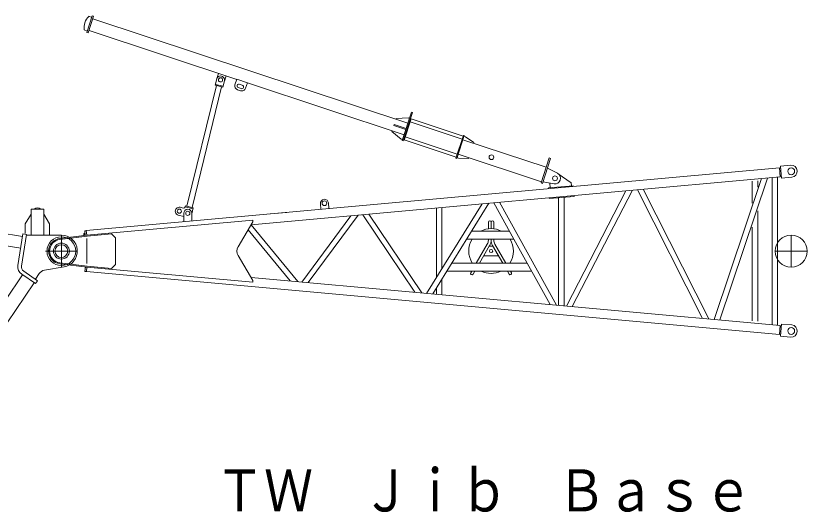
# Model space of a CAD drawing. Units: millimetres on the paper. Extents: x -420 to 420, y -297 to 297.
# Drawn here: x -46.6 to 36, y 146.5 to 198.3 of the extents above; entities that cross this region are included whole.
import ezdxf
from ezdxf.enums import TextEntityAlignment as Align

# ---------------------------------------------------------------- set-up
doc = ezdxf.new("R2010")
doc.units = ezdxf.units.MM
doc.linetypes.add('CHAIN1', pattern=[8, 5, -1, 1, -1])
doc.linetypes.add('DASHED_DOUBLE_DOTTED', pattern=[11, 6, -1.5, 0.25, -1.5, 0.25, -1.5])
doc.layers.add('0-0_0', color=7, linetype='Continuous', lineweight=18)
doc.styles.add('ＭＳ ゴシック', font='')
doc.styles.get('ＭＳ ゴシック').set_extended_font_data('MS Gothic')

msp = doc.modelspace()

# ---------------------------------------------------------------- linework, layer by layer
at = {"layer": '0-0_0'}
for p, q in [((-38.6, 198.279), (-39.176, 196.538)), ((-38.457, 198.231), (-39.033, 196.491)), ((-38.652, 198.12), (-38.974, 198.227)), ((-38.457, 198.231), (-38.6, 198.279)), ((-5.636, 187.073), (-38.541, 197.963)), ((-39.123, 196.696), (-39.446, 196.803)), ((-23.518, 191.652), (-38.94, 196.756)), ((-39.033, 196.491), (-39.176, 196.538)), ((-25.773, 191.029), (-25.61, 191.692)), ((-25.601, 191.723), (-25.418, 192.277)), ((-24.81, 191.462), (-24.626, 192.015)), ((-28.738, 178.405), (-25.644, 190.997)), ((-28.187, 178.269), (-25.094, 190.862)), ((-25.773, 191.029), (-24.964, 190.83)), ((-25.75, 191.126), (-24.94, 190.927)), ((-24.964, 190.83), (-24.801, 191.493)), ((-23.702, 191.095), (-23.513, 191.665)), ((-22.406, 191.299), (-23.513, 191.665)), ((-22.933, 191.034), (-23.249, 191.138)), ((-22.595, 190.729), (-22.406, 191.299)), ((-6.035, 185.866), (-22.41, 191.285)), ((-23.121, 190.464), (-23.438, 190.569)), ((-23.048, 190.685), (-23.364, 190.79)), ((-6.902, 187.492), (-6.875, 187.571)), ((-6.875, 187.571), (-5.626, 187.632)), ((-6.228, 185.283), (-5.26, 188.21)), ((-6.133, 185.251), (-5.165, 188.179)), ((-5.468, 187.58), (-5.627, 187.632)), ((-5.165, 188.179), (-5.26, 188.21)), ((-7.086, 186.936), (-7.117, 186.841)), ((-5.851, 186.422), (-7.117, 186.841)), ((-5.82, 186.517), (-7.086, 186.936)), ((-5.303, 187.522), (-5.374, 187.546)), ((-7.301, 186.285), (-7.327, 186.206)), ((-7.327, 186.206), (-6.361, 185.412)), ((-6.203, 185.36), (-6.361, 185.412)), ((-6.133, 185.251), (-6.228, 185.283)), ((-0.635, 183.432), (0.15, 185.805)), ((-0.54, 183.4), (0.245, 185.774)), ((0.104, 185.346), (8.791, 182.472)), ((0.15, 185.805), (0.245, 185.774)), ((0.219, 185.695), (0.377, 185.642)), ((1.238, 185.059), (0.377, 185.642)), ((1.212, 184.98), (1.238, 185.059)), ((-0.635, 183.432), (-0.54, 183.4)), ((-0.514, 183.479), (-0.356, 183.427)), ((-0.399, 183.828), (8.288, 180.953)), ((0.683, 183.382), (-0.356, 183.427)), ((0.683, 183.382), (0.709, 183.461)), ((8.251, 180.842), (9.115, 183.452)), ((9.258, 183.405), (9.115, 183.452)), ((8.394, 180.795), (9.258, 183.405)), ((33.255, 182.591), (34.317, 182.687)), ((-39.237, 175.862), (33.136, 182.423)), ((8.917, 182.377), (9.972, 181.846)), ((11.408, 180.86), (10.042, 181.804)), ((33.136, 182.423), (33.222, 181.474)), ((33.142, 182.362), (33.275, 182.374)), ((33.255, 182.591), (33.369, 181.33)), ((-22.02, 176.465), (33.222, 181.474)), ((8.446, 180.953), (9.61, 180.75)), ((26.334, 166.598), (31.283, 181.298)), ((26.915, 166.545), (31.9, 181.354)), ((30.308, 181.025), (30.308, 178.717)), ((30.874, 181.054), (30.874, 180.407)), ((32.391, 181.398), (32.391, 166.048)), ((32.958, 181.45), (32.958, 165.997)), ((33.217, 181.535), (33.35, 181.547)), ((33.369, 181.33), (34.432, 181.426)), ((8.251, 180.842), (8.394, 180.795)), ((9.038, 180.322), (9.045, 180.248)), ((9.169, 180.827), (9.212, 180.338)), ((11.408, 180.86), (11.437, 180.536)), ((25.125, 166.707), (18.321, 180.123)), ((25.791, 166.647), (18.928, 180.178)), ((9.137, 179.21), (11.711, 179.439)), ((10.091, 179.295), (10.091, 168.07)), ((10.658, 179.345), (10.658, 168.019)), ((17.123, 180.014), (10.903, 167.997)), ((17.793, 180.075), (11.513, 167.941)), ((11.704, 179.514), (11.711, 179.439)), ((-14.774, 178.686), (-14.719, 178.084)), ((-13.944, 178.761), (-13.889, 178.16)), ((-3.691, 169.32), (2.104, 178.652)), ((-3.06, 169.263), (2.811, 178.716)), ((5.417, 174.973), (3.316, 178.762)), ((9.882, 168.089), (3.933, 178.818)), ((9.131, 179.285), (9.137, 179.21)), ((-63.763, 178.075), (-45.877, 175.251)), ((-44.992, 178.09), (-43.659, 178.09)), ((-44.992, 178.09), (-44.992, 175.39)), ((-43.659, 178.09), (-43.659, 175.39)), ((-29.416, 178.297), (-29.093, 178.217)), ((-29.042, 176.786), (-29.042, 177.673)), ((-28.891, 178.339), (-28.867, 178.436)), ((-28.891, 178.339), (-28.082, 178.141)), ((-28.867, 178.436), (-28.058, 178.238)), ((-28.209, 177.623), (-28.058, 178.238)), ((-28.209, 176.861), (-28.209, 177.673)), ((-20.03, 177.603), (-18.287, 177.761)), ((-2.659, 178.221), (-2.659, 170.982)), ((-2.092, 178.272), (-2.092, 171.895)), ((30.874, 177.936), (30.874, 166.408)), ((-63.953, 176.873), (-46.067, 174.049)), ((-45.592, 176.564), (-44.992, 177.583)), ((-43.059, 176.564), (-43.659, 177.583)), ((-39.159, 175.39), (-21.826, 176.961)), ((-29.615, 177.488), (-29.042, 177.347)), ((-21.826, 176.961), (-21.826, 176.795)), ((-16.706, 170.5), (-11.587, 177.411)), ((-16.045, 170.44), (-10.831, 177.48)), ((-4.906, 169.43), (-10.364, 177.522)), ((-4.178, 169.364), (-9.72, 177.58)), ((-45.592, 176.564), (-45.592, 175.578)), ((-43.059, 176.564), (-43.059, 175.415)), ((-23.365, 174.19), (-21.826, 176.795)), ((-17.145, 170.54), (-22.026, 176.455)), ((2.757, 176.052), (2.757, 176.737)), ((3.041, 176.752), (3.041, 176.07)), ((3.324, 176.052), (3.324, 176.737)), ((30.308, 176.223), (30.308, 166.455)), ((-45.833, 175.53), (-46.355, 172.223)), ((-45.471, 175.472), (-45.993, 172.166)), ((-45.471, 175.472), (-45.833, 175.53)), ((-45.484, 175.39), (-41.826, 175.39)), ((-41.986, 175.047), (-39.159, 175.39)), ((-41.978, 174.947), (-39.147, 175.291)), ((-39.47, 175.577), (-39.353, 175.577)), ((-39.47, 175.577), (-39.47, 175.39)), ((-39.431, 175.577), (-39.431, 175.39)), ((-39.385, 175.838), (-39.235, 175.852)), ((-39.328, 175.37), (-39.385, 175.838)), ((-39.179, 175.388), (-39.237, 175.862)), ((-39.15, 175.29), (-36.575, 175.524)), ((-36.159, 175.107), (-36.575, 175.524)), ((-17.939, 170.611), (-22.333, 175.936)), ((4.955, 175.807), (1.004, 175.807)), ((-39.176, 172.418), (-39.176, 175.028)), ((-36.159, 175.107), (-36.159, 172.34)), ((5.417, 174.973), (0.487, 174.973)), ((2.645, 174.465), (1.496, 172.473)), ((2.757, 174.882), (2.757, 174.973)), ((3.041, 174.973), (3.041, 174.882)), ((3.324, 174.882), (3.324, 174.973)), ((3.436, 174.464), (4.586, 172.473)), ((9.2, 168.151), (5.417, 174.973)), ((2.891, 174.323), (1.823, 172.473)), ((2.841, 174.236), (3.24, 174.236)), ((3.19, 174.323), (4.259, 172.473)), ((-23.365, 173.257), (-21.826, 170.652)), ((2.264, 173.236), (3.818, 173.237)), ((-43.59, 171.733), (-41.546, 172.08)), ((-41.986, 172.4), (-39.159, 172.057)), ((-41.974, 172.499), (-39.147, 172.156)), ((-39.359, 171.606), (-39.308, 172.07)), ((-39.211, 171.583), (-39.159, 172.057)), ((-39.159, 172.057), (-21.826, 170.485)), ((-39.15, 172.156), (-36.576, 171.923)), ((-36.159, 172.34), (-36.576, 171.923)), ((6.803, 172.473), (-1.066, 172.473)), ((-45.875, 171.26), (-47.676, 168.607)), ((-44.511, 170.335), (-45.964, 171.321)), ((-44.305, 170.638), (-45.758, 171.625)), ((-44.142, 171.378), (-44.535, 170.794)), ((-39.359, 171.606), (-39.21, 171.593)), ((-39.211, 171.583), (33.136, 165.024)), ((7.265, 171.64), (-1.583, 171.64)), ((1.015, 171.64), (0.919, 171.474)), ((1.342, 171.64), (1.164, 171.332)), ((4.74, 171.64), (4.918, 171.333)), ((5.068, 171.64), (5.163, 171.474)), ((-44.649, 170.428), (-51.82, 159.864)), ((-44.511, 170.335), (-44.305, 170.638)), ((-22.02, 170.982), (33.222, 165.973)), ((-21.826, 170.652), (-21.826, 170.49)), ((-2.092, 170.82), (-2.092, 169.175)), ((-2.659, 169.908), (-2.659, 169.226)), ((33.369, 166.117), (33.255, 164.856)), ((34.432, 166.021), (33.369, 166.117)), ((33.222, 165.973), (33.136, 165.024)), ((33.35, 165.9), (33.217, 165.912)), ((33.275, 165.073), (33.142, 165.085)), ((34.317, 164.759), (33.255, 164.856))]:
    msp.add_line(p, q, dxfattribs=at)
at = {"layer": '0-0_0', "linetype": 'DASHED_DOUBLE_DOTTED'}
for p, q in [((-5.406, 187.223), (0.024, 185.42)), ((-5.302, 187.539), (0.129, 185.736)), ((-6.035, 185.324), (-0.607, 183.521)), ((-5.93, 185.641), (-0.502, 183.838))]:
    msp.add_line(p, q, dxfattribs=at)
at = {"layer": '0-0_0', "linetype": 'CHAIN1'}
for p, q in [((-41.826, 175.39), (-41.826, 172.057)), ((-41.826, 175.39), (-41.826, 172.057)), ((34.374, 175.39), (34.374, 172.057)), ((-43.492, 173.723), (-40.159, 173.723)), ((-43.492, 173.723), (-40.159, 173.723)), ((32.708, 173.723), (36.041, 173.723))]:
    msp.add_line(p, q, dxfattribs=at)
at = {"layer": '0-0_0'}
for points in [[(-5.303, 187.522), (-6.036, 185.307), (-6.107, 185.331)], [(9.038, 180.322), (11.612, 180.551), (11.618, 180.477)]]:
    msp.add_lwpolyline(points, dxfattribs=at)
for centre, radius in [((-25.206, 191.593), 0.217), ((3.073, 183.521), 0.25), ((34.374, 182.057), 0.358), ((9.71, 181.324), 0.25), ((-14.359, 178.723), 0.25), ((-29.516, 177.892), 0.217), ((-28.626, 177.673), 0.217), ((-41.826, 173.723), 1.5), ((34.374, 173.723), 1.667), ((-41.826, 173.723), 0.833), ((-41.826, 173.723), 0.833), ((-41.826, 173.723), 0.667), ((-41.826, 173.723), 0.667), ((3.041, 173.736), 0.167), ((34.374, 165.39), 0.358)]:
    msp.add_circle(centre, radius, dxfattribs=at)
for centre, radius, start, end in [((-37.622, 196.989), 1.833, 137.53974, 185.83523), ((-25.206, 191.593), 0.417, 346.19656, 166.19657), ((-23.307, 190.964), 0.417, 161.68748, 251.68748), ((-23.307, 190.964), 0.183, 71.68747, 251.68748), ((-22.99, 190.86), 0.183, 251.68748, 71.68747), ((-22.99, 190.86), 0.417, 251.68748, 341.6875), ((34.374, 182.057), 0.633, 275.61738, 95.33185), ((9.71, 181.325), 0.583, 260.10513, 63.26981), ((-14.359, 178.723), 0.417, 5.18038, 185.18037), ((-44.326, 177.73), 0.5, 46.12564, 133.6781), ((-29.516, 177.892), 0.417, 76.19656, 256.19658), ((-29.053, 178.379), 0.167, 256.19655, 346.19655), ((-28.626, 177.673), 0.417, 359.99839, 179.99838), ((2.898, 176.737), 0.142, 0.00896, 180.00893), ((3.182, 176.737), 0.142, 0.00896, 180.00893), ((3.041, 173.736), 2.333, 62.54021, 117.45979), ((-41.826, 173.723), 1.667, 279.63847, 90), ((-41.826, 173.723), 1.333, 95.15497, 263.08194), ((-41.826, 173.723), 1.233, 97.08534, 262.88824), ((3.041, 173.736), 2.333, 147.98159, 212.76789), ((1.924, 174.882), 0.833, 329.9964, 0.01569), ((1.924, 174.882), 1.117, 329.99733, 0.0147), ((4.157, 174.882), 1.117, 180.00687, 210.01724), ((4.157, 174.882), 0.833, 180.00632, 210.01653), ((3.041, 173.736), 2.333, 327.2321, 32.01842), ((-22.576, 173.723), 0.917, 149.19472, 210.87608), ((-45.45, 172.08), 0.917, 171.02738, 235.83182), ((-45.45, 172.08), 0.55, 171.02738, 235.83182), ((-43.451, 170.912), 0.833, 99.63847, 146.00354), ((1.041, 171.403), 0.142, 149.99753, 329.99752), ((3.041, 173.736), 2.333, 243.94595, 296.05406), ((5.041, 171.404), 0.142, 210.02123, 30.0212), ((34.374, 165.39), 0.633, 264.66815, 84.38262)]:
    msp.add_arc(centre, radius, start, end, dxfattribs=at)

# ---------------------------------------------------------------- texts
at = {"layer": '0-0_0', "style": 'ＭＳ ゴシック', "width": 0.85}
msp.add_text('ＴＷ\u3000Ｊｉｂ\u3000Ｂａｓｅ', height=4.399, dxfattribs=at).set_placement((-25.758, 145.236), align=Align.BOTTOM_LEFT)

doc.saveas('drawing.dxf')
